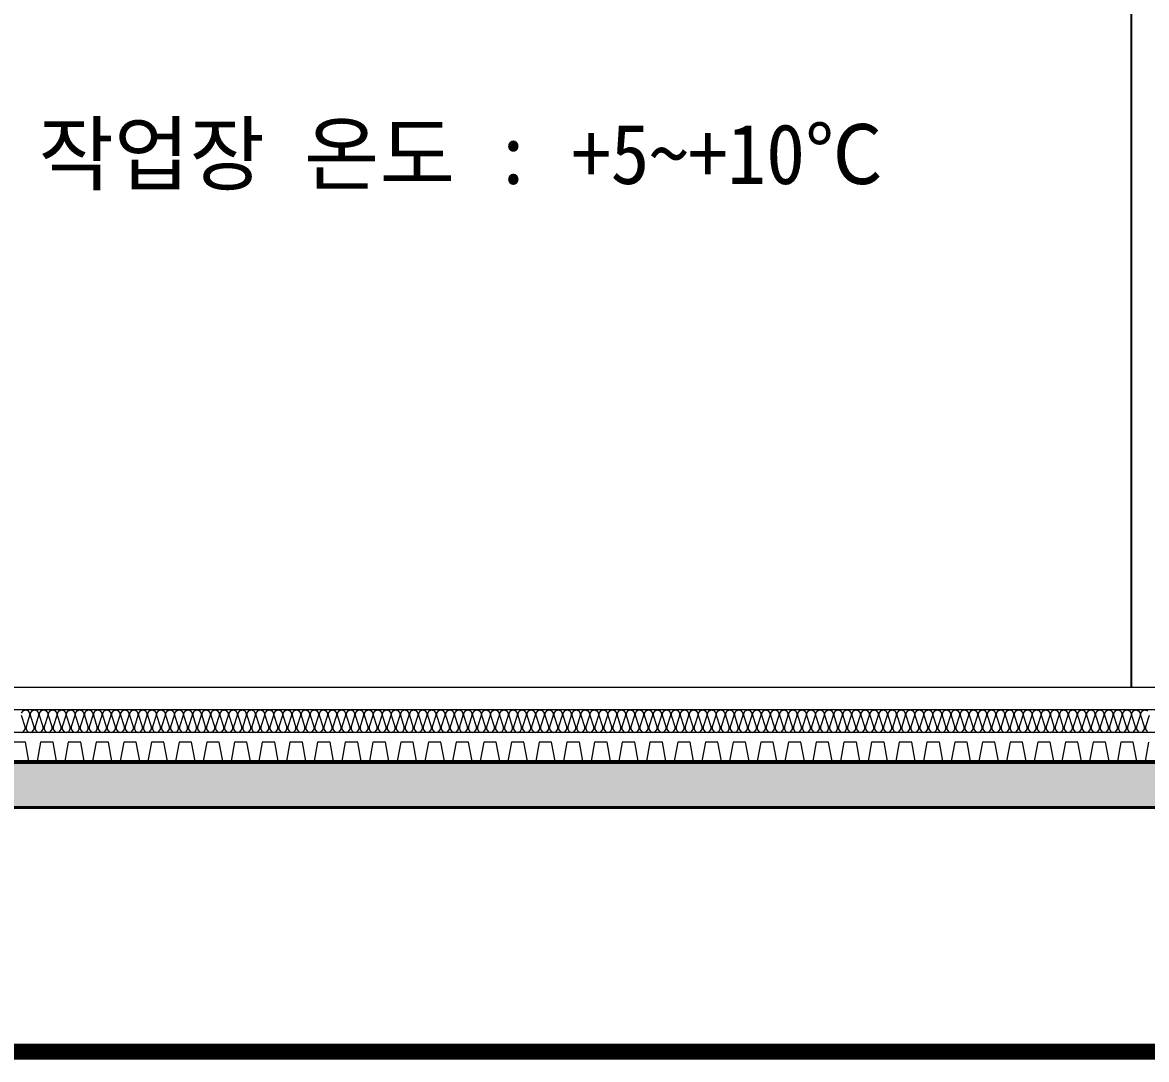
# Model space of a CAD drawing. Header units: millimetres. Extents: x -408440 to 245560, y -226171 to -13195.
# Drawn here: x 158916 to 177593, y -226171 to -208944 of the extents above; entities that cross this region are included whole.
import ezdxf
from ezdxf.enums import TextEntityAlignment as Align
from ezdxf.xclip import XClip

# ---------------------------------------------------------------- set-up
doc = ezdxf.new("R2010")
doc.units = ezdxf.units.MM
doc.header["$LTSCALE"] = 5
doc.header["$MEASUREMENT"] = 0
for name, pattern in [('CEN', [62, 60, -1, 0, -1]), ('DASHDOTX2', [2, 1, -0.5, 0, -0.5]), ('HID', [2, 1.1, -0.9])]:
    doc.linetypes.add(name, pattern=pattern)
doc.layers.get('0').update_dxf_attribs({"linetype": 'CONTINUOUS'})
for name, color, linetype, lineweight in [('A-CONC-LIN1', 2, 'CONTINUOUS', 40), ('A-CONC-LIN2', 7, 'CONTINUOUS', 25), ('A-ELEV-LIN2', 7, 'CONTINUOUS', 25), ('A-MKXS-MAK2', 3, 'DASHDOTX2', 25), ('A-MKXX-NAME', 3, 'CONTINUOUS', 25), ('A-XXXX-DRBD', 9, 'CONTINUOUS', 20), ('A-XXXX-FIN2', 6, 'CONTINUOUS', 20), ('A-XXXX-INSL2', 8, 'CONTINUOUS', 18), ('A-XXXX-WAT1', 9, 'HID', 20)]:
    doc.layers.add(name, color=color, linetype=linetype, lineweight=lineweight)
doc.layers.add('A-CONC-SOLD', color=253, linetype='CEN')
doc.styles.add('돋움체', font='')
doc.styles.get('돋움체').set_extended_font_data('DotumChe')

# ---------------------------------------------------------------- blocks, each defined once
blk = doc.blocks.new('지하2층')
at = {"layer": 'A-CONC-SOLD'}
h = blk.add_hatch(color=256, dxfattribs=at)
h.dxf.hatch_style = 1
h.paths.add_polyline_path([(4801323.8, -401918.7), (4801493.8, -401918.7), (4801478.8, -401927.7), (4801478.8, -402318.7), (4759168.8, -402318.7), (4759168.8, -401927.7), (4759153.8, -401918.7), (4759323.8, -401918.7), (4759323.8, -401128.7), (4759123.8, -401128.7), (4759123.8, -401618.7), (4682413.8, -401618.7), (4682413.8, -401118.7), (4682233.8, -401118.7), (4682233.8, -401618.7), (4681973.8, -401618.7), (4681973.8, -392418.7), (4681273.8, -392418.7), (4681273.8, -401918.7), (4758323.8, -401918.7), (4758323.8, -402618.7), (4802323.8, -402618.7), (4802323.8, -401918.7), (4879373.8, -401918.7), (4879373.8, -392418.7), (4878673.8, -392418.7), (4878673.8, -401618.7), (4878413.8, -401618.7), (4878413.8, -401118.7), (4878233.8, -401118.7), (4878233.8, -401618.7), (4801523.8, -401618.7), (4801523.8, -401128.7), (4801323.8, -401128.7)])
at = {"layer": 'A-CONC-LIN1'}
for points in [[(4801323.8, -401918.7), (4801493.8, -401918.7), (4801478.8, -401927.7), (4801478.8, -402318.7), (4759168.8, -402318.7), (4759168.8, -401927.7), (4759153.8, -401918.7), (4759323.8, -401918.7), (4759323.8, -401128.7), (4759123.8, -401128.7), (4759123.8, -401618.7), (4682413.8, -401618.7), (4682413.8, -401118.7), (4682233.8, -401118.7), (4682233.8, -401618.7), (4681973.8, -401618.7), (4681973.8, -392418.7), (4681273.8, -392418.7), (4681273.8, -401918.7), (4758323.8, -401918.7), (4758323.8, -402618.7), (4802323.8, -402618.7), (4802323.8, -401918.7), (4879373.8, -401918.7)], [(4878233.8, -401618.7), (4801523.8, -401618.7), (4801523.8, -401128.7), (4801323.8, -401128.7), (4801323.8, -401918.7)]]:
    blk.add_lwpolyline(points, dxfattribs=at)
at = {"layer": 'A-CONC-LIN2'}
blk.add_lwpolyline([(4878663.8, -392418.7), (4878663.8, -401593.7), (4878648.8, -401608.7), (4878438.8, -401608.7), (4878423.8, -401593.7), (4878423.8, -401108.7), (4878223.8, -401108.7), (4878223.8, -401593.7), (4878208.8, -401608.7), (4801548.8, -401608.7), (4801533.8, -401593.7), (4801533.8, -401118.7), (4801323.8, -401118.7), (4801323.8, -401128.7)], dxfattribs=at)
at = {"layer": 'A-ELEV-LIN2'}
blk.add_line((4822473.8, -401118.7), (4822473.8, -392418.7), dxfattribs=at)
at = {"layer": 'A-XXXX-DRBD'}
blk.add_lwpolyline([(4822587.4, -401483.7), (4822564.1, -401608.7), (4822509.5, -401608.7), (4822486.1, -401483.7), (4822403.3, -401483.7), (4822380, -401608.7), (4822325.4, -401608.7), (4822302.1, -401483.7), (4822219.2, -401483.7), (4822195.9, -401608.7), (4822141.3, -401608.7), (4822118, -401483.7), (4822035.1, -401483.7), (4822011.8, -401608.7), (4821957.2, -401608.7), (4821933.9, -401483.7), (4821851.1, -401483.7), (4821827.7, -401608.7), (4821773.1, -401608.7), (4821749.8, -401483.7), (4821667, -401483.7), (4821643.6, -401608.7), (4821589, -401608.7), (4821565.7, -401483.7), (4821482.9, -401483.7), (4821459.6, -401608.7), (4821404.9, -401608.7), (4821381.6, -401483.7), (4821298.8, -401483.7), (4821275.5, -401608.7), (4821220.8, -401608.7), (4821197.5, -401483.7), (4821114.7, -401483.7), (4821091.4, -401608.7), (4821036.7, -401608.7), (4821013.4, -401483.7), (4820930.6, -401483.7), (4820907.3, -401608.7), (4820852.7, -401608.7), (4820829.3, -401483.7), (4820746.5, -401483.7), (4820723.2, -401608.7), (4820668.6, -401608.7), (4820645.3, -401483.7), (4820562.4, -401483.7), (4820539.1, -401608.7), (4820484.5, -401608.7), (4820461.2, -401483.7), (4820378.3, -401483.7), (4820355, -401608.7), (4820300.4, -401608.7), (4820277.1, -401483.7), (4820194.2, -401483.7), (4820170.9, -401608.7), (4820116.3, -401608.7), (4820093, -401483.7), (4820010.2, -401483.7), (4819986.8, -401608.7), (4819932.2, -401608.7), (4819908.9, -401483.7), (4819826.1, -401483.7), (4819802.8, -401608.7), (4819748.1, -401608.7), (4819724.8, -401483.7), (4819642, -401483.7), (4819618.7, -401608.7), (4819564, -401608.7), (4819540.7, -401483.7), (4819457.9, -401483.7), (4819434.6, -401608.7), (4819379.9, -401608.7), (4819356.6, -401483.7), (4819273.8, -401483.7), (4819250.5, -401608.7), (4819195.8, -401608.7), (4819172.5, -401483.7), (4819089.7, -401483.7), (4819066.4, -401608.7), (4819011.8, -401608.7), (4818988.4, -401483.7), (4818905.6, -401483.7), (4818882.3, -401608.7), (4818827.7, -401608.7), (4818804.4, -401483.7), (4818721.5, -401483.7), (4818698.2, -401608.7), (4818643.6, -401608.7), (4818620.3, -401483.7), (4818537.4, -401483.7), (4818514.1, -401608.7), (4818459.5, -401608.7), (4818436.2, -401483.7), (4818353.4, -401483.7), (4818330, -401608.7), (4818275.4, -401608.7), (4818252.1, -401483.7), (4818169.3, -401483.7), (4818146, -401608.7), (4818091.3, -401608.7), (4818068, -401483.7), (4817985.2, -401483.7), (4817961.9, -401608.7), (4817907.2, -401608.7), (4817883.9, -401483.7), (4817801.1, -401483.7), (4817777.8, -401608.7), (4817723.1, -401608.7), (4817699.8, -401483.7), (4817617, -401483.7), (4817593.7, -401608.7), (4817539, -401608.7), (4817515.7, -401483.7), (4817432.9, -401483.7), (4817409.6, -401608.7), (4817355, -401608.7), (4817331.6, -401483.7), (4817248.8, -401483.7), (4817225.5, -401608.7), (4817170.9, -401608.7), (4817147.6, -401483.7), (4817064.7, -401483.7), (4817041.4, -401608.7), (4816986.8, -401608.7), (4816963.5, -401483.7), (4816880.6, -401483.7), (4816857.3, -401608.7), (4816802.7, -401608.7), (4816779.4, -401483.7), (4816696.6, -401483.7), (4816673.2, -401608.7), (4816618.6, -401608.7), (4816595.3, -401483.7), (4816512.5, -401483.7), (4816489.2, -401608.7), (4816434.5, -401608.7), (4816411.2, -401483.7), (4816328.4, -401483.7), (4816305.1, -401608.7), (4816250.4, -401608.7), (4816227.1, -401483.7), (4816144.3, -401483.7), (4816121, -401608.7), (4816066.3, -401608.7), (4816043, -401483.7), (4815960.2, -401483.7), (4815936.9, -401608.7), (4815882.2, -401608.7), (4815858.9, -401483.7), (4815776.1, -401483.7), (4815752.8, -401608.7), (4815698.2, -401608.7), (4815674.8, -401483.7), (4815592, -401483.7), (4815568.7, -401608.7), (4815514.1, -401608.7), (4815490.8, -401483.7), (4815407.9, -401483.7), (4815384.6, -401608.7), (4815330, -401608.7), (4815306.7, -401483.7), (4815223.8, -401483.7), (4815200.5, -401608.7), (4815145.9, -401608.7), (4815122.6, -401483.7), (4815039.8, -401483.7)], dxfattribs=at)
at = {"layer": 'A-XXXX-FIN2'}
blk.add_lwpolyline([(4801423.8, -401118.7), (4878023.8, -401118.7)], dxfattribs=at)
at = {"layer": 'A-XXXX-INSL2'}
for points in [[(4878223.8, -401268.7), (4801533.8, -401268.7)], [(4815093.8, -401418.7), (4815110.3, -401412.7), (4815120.8, -401397.7), (4815120.8, -401381.2), (4815096.8, -401306.2)], [(4815096.8, -401289.7), (4815107.3, -401274.7), (4815123.8, -401268.7), (4815140.3, -401274.7), (4815150.8, -401289.7), (4815150.8, -401306.2), (4815126.8, -401381.2), (4815126.8, -401397.7), (4815137.3, -401412.7), (4815153.8, -401418.7), (4815170.3, -401412.7), (4815180.8, -401397.7), (4815180.8, -401381.2), (4815156.8, -401306.2), (4815156.8, -401289.7), (4815167.3, -401274.7), (4815183.8, -401268.7), (4815200.3, -401274.7), (4815210.8, -401289.7), (4815210.8, -401306.2), (4815186.8, -401381.2), (4815186.8, -401397.7), (4815197.3, -401412.7), (4815213.8, -401418.7), (4815230.3, -401412.7), (4815240.8, -401397.7), (4815240.8, -401381.2), (4815216.8, -401306.2), (4815216.8, -401289.7), (4815227.3, -401274.7), (4815243.8, -401268.7), (4815260.3, -401274.7), (4815270.8, -401289.7), (4815270.8, -401306.2), (4815246.8, -401381.2), (4815246.8, -401397.7), (4815257.3, -401412.7), (4815273.8, -401418.7), (4815290.3, -401412.7), (4815300.8, -401397.7), (4815300.8, -401381.2), (4815276.8, -401306.2), (4815276.8, -401289.7), (4815287.3, -401274.7), (4815303.8, -401268.7), (4815320.3, -401274.7), (4815330.8, -401289.7), (4815330.8, -401306.2), (4815306.8, -401381.2), (4815306.8, -401397.7), (4815317.3, -401412.7), (4815333.8, -401418.7), (4815350.3, -401412.7), (4815360.8, -401397.7), (4815360.8, -401381.2), (4815336.8, -401306.2), (4815336.8, -401289.7), (4815347.3, -401274.7), (4815363.8, -401268.7), (4815380.3, -401274.7), (4815390.8, -401289.7), (4815390.8, -401306.2), (4815366.8, -401381.2), (4815366.8, -401397.7), (4815377.3, -401412.7), (4815393.8, -401418.7), (4815410.3, -401412.7), (4815420.8, -401397.7), (4815420.8, -401381.2), (4815396.8, -401306.2), (4815396.8, -401289.7), (4815407.3, -401274.7), (4815423.8, -401268.7), (4815440.3, -401274.7), (4815450.8, -401289.7), (4815450.8, -401306.2), (4815426.8, -401381.2), (4815426.8, -401397.7), (4815437.3, -401412.7), (4815453.8, -401418.7), (4815470.3, -401412.7), (4815480.8, -401397.7), (4815480.8, -401381.2), (4815456.8, -401306.2), (4815456.8, -401289.7), (4815467.3, -401274.7), (4815483.8, -401268.7), (4815500.3, -401274.7), (4815510.8, -401289.7), (4815510.8, -401306.2), (4815486.8, -401381.2), (4815486.8, -401397.7), (4815497.3, -401412.7), (4815513.8, -401418.7), (4815530.3, -401412.7), (4815540.8, -401397.7), (4815540.8, -401381.2), (4815516.8, -401306.2), (4815516.8, -401289.7), (4815527.3, -401274.7), (4815543.8, -401268.7), (4815560.3, -401274.7), (4815570.8, -401289.7), (4815570.8, -401306.2), (4815546.8, -401381.2), (4815546.8, -401397.7), (4815557.3, -401412.7), (4815573.8, -401418.7), (4815590.3, -401412.7), (4815600.8, -401397.7), (4815600.8, -401381.2), (4815576.8, -401306.2), (4815576.8, -401289.7), (4815587.3, -401274.7), (4815603.8, -401268.7), (4815620.3, -401274.7), (4815630.8, -401289.7), (4815630.8, -401306.2), (4815606.8, -401381.2), (4815606.8, -401397.7), (4815617.3, -401412.7), (4815633.8, -401418.7), (4815650.3, -401412.7), (4815660.8, -401397.7), (4815660.8, -401381.2), (4815636.8, -401306.2), (4815636.8, -401289.7), (4815647.3, -401274.7), (4815663.8, -401268.7), (4815680.3, -401274.7), (4815690.8, -401289.7), (4815690.8, -401306.2), (4815666.8, -401381.2), (4815666.8, -401397.7), (4815677.3, -401412.7), (4815693.8, -401418.7), (4815710.3, -401412.7), (4815720.8, -401397.7), (4815720.8, -401381.2), (4815696.8, -401306.2), (4815696.8, -401289.7), (4815707.3, -401274.7), (4815723.8, -401268.7), (4815740.3, -401274.7), (4815750.8, -401289.7), (4815750.8, -401306.2), (4815726.8, -401381.2), (4815726.8, -401397.7), (4815737.3, -401412.7), (4815753.8, -401418.7), (4815770.3, -401412.7), (4815780.8, -401397.7), (4815780.8, -401381.2), (4815756.8, -401306.2), (4815756.8, -401289.7), (4815767.3, -401274.7), (4815783.8, -401268.7), (4815800.3, -401274.7), (4815810.8, -401289.7), (4815810.8, -401306.2), (4815786.8, -401381.2), (4815786.8, -401397.7), (4815797.3, -401412.7), (4815813.8, -401418.7), (4815830.3, -401412.7), (4815840.8, -401397.7), (4815840.8, -401381.2), (4815816.8, -401306.2), (4815816.8, -401289.7), (4815827.3, -401274.7), (4815843.8, -401268.7), (4815860.3, -401274.7), (4815870.8, -401289.7), (4815870.8, -401306.2), (4815846.8, -401381.2), (4815846.8, -401397.7), (4815857.3, -401412.7), (4815873.8, -401418.7), (4815890.3, -401412.7), (4815900.8, -401397.7), (4815900.8, -401381.2), (4815876.8, -401306.2), (4815876.8, -401289.7), (4815887.3, -401274.7), (4815903.8, -401268.7), (4815920.3, -401274.7), (4815930.8, -401289.7), (4815930.8, -401306.2), (4815906.8, -401381.2), (4815906.8, -401397.7), (4815917.3, -401412.7), (4815933.8, -401418.7), (4815950.3, -401412.7), (4815960.8, -401397.7), (4815960.8, -401381.2), (4815936.8, -401306.2), (4815936.8, -401289.7), (4815947.3, -401274.7), (4815963.8, -401268.7), (4815980.3, -401274.7), (4815990.8, -401289.7), (4815990.8, -401306.2), (4815966.8, -401381.2), (4815966.8, -401397.7), (4815977.3, -401412.7), (4815993.8, -401418.7), (4816010.3, -401412.7), (4816020.8, -401397.7), (4816020.8, -401381.2), (4815996.8, -401306.2), (4815996.8, -401289.7), (4816007.3, -401274.7), (4816023.8, -401268.7), (4816040.3, -401274.7), (4816050.8, -401289.7), (4816050.8, -401306.2), (4816026.8, -401381.2), (4816026.8, -401397.7), (4816037.3, -401412.7), (4816053.8, -401418.7), (4816070.3, -401412.7), (4816080.8, -401397.7), (4816080.8, -401381.2), (4816056.8, -401306.2), (4816056.8, -401289.7), (4816067.3, -401274.7), (4816083.8, -401268.7), (4816100.3, -401274.7), (4816110.8, -401289.7), (4816110.8, -401306.2), (4816086.8, -401381.2), (4816086.8, -401397.7), (4816097.3, -401412.7), (4816113.8, -401418.7), (4816130.3, -401412.7), (4816140.8, -401397.7), (4816140.8, -401381.2), (4816116.8, -401306.2), (4816116.8, -401289.7), (4816127.3, -401274.7), (4816143.8, -401268.7), (4816160.3, -401274.7), (4816170.8, -401289.7), (4816170.8, -401306.2), (4816146.8, -401381.2), (4816146.8, -401397.7), (4816157.3, -401412.7), (4816173.8, -401418.7), (4816190.3, -401412.7), (4816200.8, -401397.7), (4816200.8, -401381.2), (4816176.8, -401306.2), (4816176.8, -401289.7), (4816187.3, -401274.7), (4816203.8, -401268.7), (4816220.3, -401274.7), (4816230.8, -401289.7), (4816230.8, -401306.2), (4816206.8, -401381.2), (4816206.8, -401397.7), (4816217.3, -401412.7), (4816233.8, -401418.7), (4816250.3, -401412.7), (4816260.8, -401397.7), (4816260.8, -401381.2), (4816236.8, -401306.2), (4816236.8, -401289.7), (4816247.3, -401274.7), (4816263.8, -401268.7), (4816280.3, -401274.7), (4816290.8, -401289.7), (4816290.8, -401306.2), (4816266.8, -401381.2), (4816266.8, -401397.7), (4816277.3, -401412.7), (4816293.8, -401418.7), (4816310.3, -401412.7), (4816320.8, -401397.7), (4816320.8, -401381.2), (4816296.8, -401306.2), (4816296.8, -401289.7), (4816307.3, -401274.7), (4816323.8, -401268.7), (4816340.3, -401274.7), (4816350.8, -401289.7), (4816350.8, -401306.2), (4816326.8, -401381.2), (4816326.8, -401397.7), (4816337.3, -401412.7), (4816353.8, -401418.7), (4816370.3, -401412.7), (4816380.8, -401397.7), (4816380.8, -401381.2), (4816356.8, -401306.2), (4816356.8, -401289.7), (4816367.3, -401274.7), (4816383.8, -401268.7), (4816400.3, -401274.7), (4816410.8, -401289.7), (4816410.8, -401306.2), (4816386.8, -401381.2), (4816386.8, -401397.7), (4816397.3, -401412.7), (4816413.8, -401418.7), (4816430.3, -401412.7), (4816440.8, -401397.7), (4816440.8, -401381.2), (4816416.8, -401306.2), (4816416.8, -401289.7), (4816427.3, -401274.7), (4816443.8, -401268.7), (4816460.3, -401274.7), (4816470.8, -401289.7), (4816470.8, -401306.2), (4816446.8, -401381.2), (4816446.8, -401397.7), (4816457.3, -401412.7), (4816473.8, -401418.7), (4816490.3, -401412.7), (4816500.8, -401397.7), (4816500.8, -401381.2), (4816476.8, -401306.2), (4816476.8, -401289.7), (4816487.3, -401274.7), (4816503.8, -401268.7), (4816520.3, -401274.7), (4816530.8, -401289.7), (4816530.8, -401306.2), (4816506.8, -401381.2), (4816506.8, -401397.7), (4816517.3, -401412.7), (4816533.8, -401418.7), (4816550.3, -401412.7), (4816560.8, -401397.7), (4816560.8, -401381.2), (4816536.8, -401306.2), (4816536.8, -401289.7), (4816547.3, -401274.7), (4816563.8, -401268.7), (4816580.3, -401274.7), (4816590.8, -401289.7), (4816590.8, -401306.2), (4816566.8, -401381.2), (4816566.8, -401397.7), (4816577.3, -401412.7), (4816593.8, -401418.7), (4816610.3, -401412.7), (4816620.8, -401397.7), (4816620.8, -401381.2), (4816596.8, -401306.2), (4816596.8, -401289.7), (4816607.3, -401274.7), (4816623.8, -401268.7), (4816640.3, -401274.7), (4816650.8, -401289.7), (4816650.8, -401306.2), (4816626.8, -401381.2), (4816626.8, -401397.7), (4816637.3, -401412.7), (4816653.8, -401418.7), (4816670.3, -401412.7), (4816680.8, -401397.7), (4816680.8, -401381.2), (4816656.8, -401306.2), (4816656.8, -401289.7), (4816667.3, -401274.7), (4816683.8, -401268.7), (4816700.3, -401274.7), (4816710.8, -401289.7), (4816710.8, -401306.2), (4816686.8, -401381.2), (4816686.8, -401397.7), (4816697.3, -401412.7), (4816713.8, -401418.7), (4816730.3, -401412.7), (4816740.8, -401397.7), (4816740.8, -401381.2), (4816716.8, -401306.2), (4816716.8, -401289.7), (4816727.3, -401274.7), (4816743.8, -401268.7), (4816760.3, -401274.7), (4816770.8, -401289.7), (4816770.8, -401306.2), (4816746.8, -401381.2), (4816746.8, -401397.7), (4816757.3, -401412.7), (4816773.8, -401418.7), (4816790.3, -401412.7), (4816800.8, -401397.7), (4816800.8, -401381.2), (4816776.8, -401306.2), (4816776.8, -401289.7), (4816787.3, -401274.7), (4816803.8, -401268.7), (4816820.3, -401274.7), (4816830.8, -401289.7), (4816830.8, -401306.2), (4816806.8, -401381.2), (4816806.8, -401397.7), (4816817.3, -401412.7), (4816833.8, -401418.7), (4816850.3, -401412.7), (4816860.8, -401397.7), (4816860.8, -401381.2), (4816836.8, -401306.2), (4816836.8, -401289.7), (4816847.3, -401274.7), (4816863.8, -401268.7), (4816880.3, -401274.7), (4816890.8, -401289.7), (4816890.8, -401306.2), (4816866.8, -401381.2), (4816866.8, -401397.7), (4816877.3, -401412.7), (4816893.8, -401418.7), (4816910.3, -401412.7), (4816920.8, -401397.7), (4816920.8, -401381.2), (4816896.8, -401306.2), (4816896.8, -401289.7), (4816907.3, -401274.7), (4816923.8, -401268.7), (4816940.3, -401274.7), (4816950.8, -401289.7), (4816950.8, -401306.2), (4816926.8, -401381.2), (4816926.8, -401397.7), (4816937.3, -401412.7), (4816953.8, -401418.7), (4816970.3, -401412.7), (4816980.8, -401397.7), (4816980.8, -401381.2), (4816956.8, -401306.2), (4816956.8, -401289.7), (4816967.3, -401274.7), (4816983.8, -401268.7), (4817000.3, -401274.7), (4817010.8, -401289.7), (4817010.8, -401306.2), (4816986.8, -401381.2), (4816986.8, -401397.7), (4816997.3, -401412.7), (4817013.8, -401418.7), (4817030.3, -401412.7), (4817040.8, -401397.7), (4817040.8, -401381.2), (4817016.8, -401306.2), (4817016.8, -401289.7), (4817027.3, -401274.7), (4817043.8, -401268.7), (4817060.3, -401274.7), (4817070.8, -401289.7), (4817070.8, -401306.2), (4817046.8, -401381.2), (4817046.8, -401397.7), (4817057.3, -401412.7), (4817073.8, -401418.7), (4817090.3, -401412.7), (4817100.8, -401397.7), (4817100.8, -401381.2), (4817076.8, -401306.2), (4817076.8, -401289.7), (4817087.3, -401274.7), (4817103.8, -401268.7), (4817120.3, -401274.7), (4817130.8, -401289.7), (4817130.8, -401306.2), (4817106.8, -401381.2), (4817106.8, -401397.7), (4817117.3, -401412.7), (4817133.8, -401418.7), (4817150.3, -401412.7), (4817160.8, -401397.7), (4817160.8, -401381.2), (4817136.8, -401306.2), (4817136.8, -401289.7), (4817147.3, -401274.7), (4817163.8, -401268.7), (4817180.3, -401274.7), (4817190.8, -401289.7), (4817190.8, -401306.2), (4817166.8, -401381.2), (4817166.8, -401397.7), (4817177.3, -401412.7), (4817193.8, -401418.7), (4817210.3, -401412.7), (4817220.8, -401397.7), (4817220.8, -401381.2), (4817196.8, -401306.2), (4817196.8, -401289.7), (4817207.3, -401274.7), (4817223.8, -401268.7), (4817240.3, -401274.7), (4817250.8, -401289.7), (4817250.8, -401306.2), (4817226.8, -401381.2), (4817226.8, -401397.7), (4817237.3, -401412.7), (4817253.8, -401418.7), (4817270.3, -401412.7), (4817280.8, -401397.7), (4817280.8, -401381.2), (4817256.8, -401306.2), (4817256.8, -401289.7), (4817267.3, -401274.7), (4817283.8, -401268.7), (4817300.3, -401274.7), (4817310.8, -401289.7), (4817310.8, -401306.2), (4817286.8, -401381.2), (4817286.8, -401397.7), (4817297.3, -401412.7), (4817313.8, -401418.7), (4817330.3, -401412.7), (4817340.8, -401397.7), (4817340.8, -401381.2), (4817316.8, -401306.2), (4817316.8, -401289.7), (4817327.3, -401274.7), (4817343.8, -401268.7), (4817360.3, -401274.7), (4817370.8, -401289.7), (4817370.8, -401306.2), (4817346.8, -401381.2), (4817346.8, -401397.7), (4817357.3, -401412.7), (4817373.8, -401418.7), (4817390.3, -401412.7), (4817400.8, -401397.7), (4817400.8, -401381.2), (4817376.8, -401306.2), (4817376.8, -401289.7), (4817387.3, -401274.7), (4817403.8, -401268.7), (4817420.3, -401274.7), (4817430.8, -401289.7), (4817430.8, -401306.2), (4817406.8, -401381.2), (4817406.8, -401397.7), (4817417.3, -401412.7), (4817433.8, -401418.7), (4817450.3, -401412.7), (4817460.8, -401397.7), (4817460.8, -401381.2), (4817436.8, -401306.2), (4817436.8, -401289.7), (4817447.3, -401274.7), (4817463.8, -401268.7), (4817480.3, -401274.7), (4817490.8, -401289.7), (4817490.8, -401306.2), (4817466.8, -401381.2), (4817466.8, -401397.7), (4817477.3, -401412.7), (4817493.8, -401418.7), (4817510.3, -401412.7), (4817520.8, -401397.7), (4817520.8, -401381.2), (4817496.8, -401306.2), (4817496.8, -401289.7), (4817507.3, -401274.7), (4817523.8, -401268.7), (4817540.3, -401274.7), (4817550.8, -401289.7), (4817550.8, -401306.2), (4817526.8, -401381.2), (4817526.8, -401397.7), (4817537.3, -401412.7), (4817553.8, -401418.7), (4817570.3, -401412.7), (4817580.8, -401397.7), (4817580.8, -401381.2), (4817556.8, -401306.2), (4817556.8, -401289.7), (4817567.3, -401274.7), (4817583.8, -401268.7), (4817600.3, -401274.7), (4817610.8, -401289.7), (4817610.8, -401306.2), (4817586.8, -401381.2), (4817586.8, -401397.7), (4817597.3, -401412.7), (4817613.8, -401418.7), (4817630.3, -401412.7), (4817640.8, -401397.7), (4817640.8, -401381.2), (4817616.8, -401306.2), (4817616.8, -401289.7), (4817627.3, -401274.7), (4817643.8, -401268.7), (4817660.3, -401274.7), (4817670.8, -401289.7), (4817670.8, -401306.2), (4817646.8, -401381.2), (4817646.8, -401397.7), (4817657.3, -401412.7), (4817673.8, -401418.7), (4817690.3, -401412.7), (4817700.8, -401397.7), (4817700.8, -401381.2), (4817676.8, -401306.2), (4817676.8, -401289.7), (4817687.3, -401274.7), (4817703.8, -401268.7), (4817720.3, -401274.7), (4817730.8, -401289.7), (4817730.8, -401306.2), (4817706.8, -401381.2), (4817706.8, -401397.7), (4817717.3, -401412.7), (4817733.8, -401418.7), (4817750.3, -401412.7), (4817760.8, -401397.7), (4817760.8, -401381.2), (4817736.8, -401306.2), (4817736.8, -401289.7), (4817747.3, -401274.7), (4817763.8, -401268.7), (4817780.3, -401274.7), (4817790.8, -401289.7), (4817790.8, -401306.2), (4817766.8, -401381.2), (4817766.8, -401397.7), (4817777.3, -401412.7), (4817793.8, -401418.7), (4817810.3, -401412.7), (4817820.8, -401397.7), (4817820.8, -401381.2), (4817796.8, -401306.2), (4817796.8, -401289.7), (4817807.3, -401274.7), (4817823.8, -401268.7), (4817840.3, -401274.7), (4817850.8, -401289.7), (4817850.8, -401306.2), (4817826.8, -401381.2), (4817826.8, -401397.7), (4817837.3, -401412.7), (4817853.8, -401418.7), (4817870.3, -401412.7), (4817880.8, -401397.7), (4817880.8, -401381.2), (4817856.8, -401306.2), (4817856.8, -401289.7), (4817867.3, -401274.7), (4817883.8, -401268.7), (4817900.3, -401274.7), (4817910.8, -401289.7), (4817910.8, -401306.2), (4817886.8, -401381.2), (4817886.8, -401397.7), (4817897.3, -401412.7), (4817913.8, -401418.7), (4817930.3, -401412.7), (4817940.8, -401397.7), (4817940.8, -401381.2), (4817916.8, -401306.2), (4817916.8, -401289.7), (4817927.3, -401274.7), (4817943.8, -401268.7), (4817960.3, -401274.7), (4817970.8, -401289.7), (4817970.8, -401306.2), (4817946.8, -401381.2), (4817946.8, -401397.7), (4817957.3, -401412.7), (4817973.8, -401418.7), (4817990.3, -401412.7), (4818000.8, -401397.7), (4818000.8, -401381.2), (4817976.8, -401306.2), (4817976.8, -401289.7), (4817987.3, -401274.7), (4818003.8, -401268.7), (4818020.3, -401274.7), (4818030.8, -401289.7), (4818030.8, -401306.2), (4818006.8, -401381.2), (4818006.8, -401397.7), (4818017.3, -401412.7), (4818033.8, -401418.7), (4818050.3, -401412.7), (4818060.8, -401397.7), (4818060.8, -401381.2), (4818036.8, -401306.2), (4818036.8, -401289.7), (4818047.3, -401274.7), (4818063.8, -401268.7), (4818080.3, -401274.7), (4818090.8, -401289.7), (4818090.8, -401306.2), (4818066.8, -401381.2), (4818066.8, -401397.7), (4818077.3, -401412.7), (4818093.8, -401418.7), (4818110.3, -401412.7), (4818120.8, -401397.7), (4818120.8, -401381.2), (4818096.8, -401306.2), (4818096.8, -401289.7), (4818107.3, -401274.7), (4818123.8, -401268.7), (4818140.3, -401274.7), (4818150.8, -401289.7), (4818150.8, -401306.2), (4818126.8, -401381.2), (4818126.8, -401397.7), (4818137.3, -401412.7), (4818153.8, -401418.7), (4818170.3, -401412.7), (4818180.8, -401397.7), (4818180.8, -401381.2), (4818156.8, -401306.2), (4818156.8, -401289.7), (4818167.3, -401274.7), (4818183.8, -401268.7), (4818200.3, -401274.7), (4818210.8, -401289.7), (4818210.8, -401306.2), (4818186.8, -401381.2), (4818186.8, -401397.7), (4818197.3, -401412.7), (4818213.8, -401418.7), (4818230.3, -401412.7), (4818240.8, -401397.7), (4818240.8, -401381.2), (4818216.8, -401306.2), (4818216.8, -401289.7), (4818227.3, -401274.7), (4818243.8, -401268.7), (4818260.3, -401274.7), (4818270.8, -401289.7), (4818270.8, -401306.2), (4818246.8, -401381.2), (4818246.8, -401397.7), (4818257.3, -401412.7), (4818273.8, -401418.7), (4818290.3, -401412.7), (4818300.8, -401397.7), (4818300.8, -401381.2), (4818276.8, -401306.2), (4818276.8, -401289.7), (4818287.3, -401274.7), (4818303.8, -401268.7), (4818320.3, -401274.7), (4818330.8, -401289.7), (4818330.8, -401306.2), (4818306.8, -401381.2), (4818306.8, -401397.7), (4818317.3, -401412.7), (4818333.8, -401418.7), (4818350.3, -401412.7), (4818360.8, -401397.7), (4818360.8, -401381.2), (4818336.8, -401306.2), (4818336.8, -401289.7), (4818347.3, -401274.7), (4818363.8, -401268.7), (4818380.3, -401274.7), (4818390.8, -401289.7), (4818390.8, -401306.2), (4818366.8, -401381.2), (4818366.8, -401397.7), (4818377.3, -401412.7), (4818393.8, -401418.7), (4818410.3, -401412.7), (4818420.8, -401397.7), (4818420.8, -401381.2), (4818396.8, -401306.2), (4818396.8, -401289.7), (4818407.3, -401274.7), (4818423.8, -401268.7), (4818440.3, -401274.7), (4818450.8, -401289.7), (4818450.8, -401306.2), (4818426.8, -401381.2), (4818426.8, -401397.7), (4818437.3, -401412.7), (4818453.8, -401418.7), (4818470.3, -401412.7), (4818480.8, -401397.7), (4818480.8, -401381.2), (4818456.8, -401306.2), (4818456.8, -401289.7), (4818467.3, -401274.7), (4818483.8, -401268.7), (4818500.3, -401274.7), (4818510.8, -401289.7), (4818510.8, -401306.2), (4818486.8, -401381.2), (4818486.8, -401397.7), (4818497.3, -401412.7), (4818513.8, -401418.7), (4818530.3, -401412.7), (4818540.8, -401397.7), (4818540.8, -401381.2), (4818516.8, -401306.2), (4818516.8, -401289.7), (4818527.3, -401274.7), (4818543.8, -401268.7), (4818560.3, -401274.7), (4818570.8, -401289.7), (4818570.8, -401306.2), (4818546.8, -401381.2), (4818546.8, -401397.7), (4818557.3, -401412.7), (4818573.8, -401418.7), (4818590.3, -401412.7), (4818600.8, -401397.7), (4818600.8, -401381.2), (4818576.8, -401306.2), (4818576.8, -401289.7), (4818587.3, -401274.7), (4818603.8, -401268.7), (4818620.3, -401274.7), (4818630.8, -401289.7), (4818630.8, -401306.2), (4818606.8, -401381.2), (4818606.8, -401397.7), (4818617.3, -401412.7), (4818633.8, -401418.7), (4818650.3, -401412.7), (4818660.8, -401397.7), (4818660.8, -401381.2), (4818636.8, -401306.2), (4818636.8, -401289.7), (4818647.3, -401274.7), (4818663.8, -401268.7), (4818680.3, -401274.7), (4818690.8, -401289.7), (4818690.8, -401306.2), (4818666.8, -401381.2), (4818666.8, -401397.7), (4818677.3, -401412.7), (4818693.8, -401418.7), (4818710.3, -401412.7), (4818720.8, -401397.7), (4818720.8, -401381.2), (4818696.8, -401306.2), (4818696.8, -401289.7), (4818707.3, -401274.7), (4818723.8, -401268.7), (4818740.3, -401274.7), (4818750.8, -401289.7), (4818750.8, -401306.2), (4818726.8, -401381.2), (4818726.8, -401397.7), (4818737.3, -401412.7), (4818753.8, -401418.7), (4818770.3, -401412.7), (4818780.8, -401397.7), (4818780.8, -401381.2), (4818756.8, -401306.2), (4818756.8, -401289.7), (4818767.3, -401274.7), (4818783.8, -401268.7), (4818800.3, -401274.7), (4818810.8, -401289.7), (4818810.8, -401306.2), (4818786.8, -401381.2), (4818786.8, -401397.7), (4818797.3, -401412.7), (4818813.8, -401418.7), (4818830.3, -401412.7), (4818840.8, -401397.7), (4818840.8, -401381.2), (4818816.8, -401306.2), (4818816.8, -401289.7), (4818827.3, -401274.7), (4818843.8, -401268.7), (4818860.3, -401274.7), (4818870.8, -401289.7), (4818870.8, -401306.2), (4818846.8, -401381.2), (4818846.8, -401397.7), (4818857.3, -401412.7), (4818873.8, -401418.7), (4818890.3, -401412.7), (4818900.8, -401397.7), (4818900.8, -401381.2), (4818876.8, -401306.2), (4818876.8, -401289.7), (4818887.3, -401274.7), (4818903.8, -401268.7), (4818920.3, -401274.7), (4818930.8, -401289.7), (4818930.8, -401306.2), (4818906.8, -401381.2), (4818906.8, -401397.7), (4818917.3, -401412.7), (4818933.8, -401418.7), (4818950.3, -401412.7), (4818960.8, -401397.7), (4818960.8, -401381.2), (4818936.8, -401306.2), (4818936.8, -401289.7), (4818947.3, -401274.7), (4818963.8, -401268.7), (4818980.3, -401274.7), (4818990.8, -401289.7), (4818990.8, -401306.2), (4818966.8, -401381.2), (4818966.8, -401397.7), (4818977.3, -401412.7), (4818993.8, -401418.7), (4819010.3, -401412.7), (4819020.8, -401397.7), (4819020.8, -401381.2), (4818996.8, -401306.2), (4818996.8, -401289.7), (4819007.3, -401274.7), (4819023.8, -401268.7), (4819040.3, -401274.7), (4819050.8, -401289.7), (4819050.8, -401306.2), (4819026.8, -401381.2), (4819026.8, -401397.7), (4819037.3, -401412.7), (4819053.8, -401418.7), (4819070.3, -401412.7), (4819080.8, -401397.7), (4819080.8, -401381.2), (4819056.8, -401306.2), (4819056.8, -401289.7), (4819067.3, -401274.7), (4819083.8, -401268.7), (4819100.3, -401274.7), (4819110.8, -401289.7), (4819110.8, -401306.2), (4819086.8, -401381.2), (4819086.8, -401397.7), (4819097.3, -401412.7), (4819113.8, -401418.7), (4819130.3, -401412.7), (4819140.8, -401397.7), (4819140.8, -401381.2), (4819116.8, -401306.2), (4819116.8, -401289.7), (4819127.3, -401274.7), (4819143.8, -401268.7), (4819160.3, -401274.7), (4819170.8, -401289.7), (4819170.8, -401306.2), (4819146.8, -401381.2), (4819146.8, -401397.7), (4819157.3, -401412.7), (4819173.8, -401418.7), (4819190.3, -401412.7), (4819200.8, -401397.7), (4819200.8, -401381.2), (4819176.8, -401306.2), (4819176.8, -401289.7), (4819187.3, -401274.7), (4819203.8, -401268.7), (4819220.3, -401274.7), (4819230.8, -401289.7), (4819230.8, -401306.2), (4819206.8, -401381.2), (4819206.8, -401397.7), (4819217.3, -401412.7), (4819233.8, -401418.7), (4819250.3, -401412.7), (4819260.8, -401397.7), (4819260.8, -401381.2), (4819236.8, -401306.2), (4819236.8, -401289.7), (4819247.3, -401274.7), (4819263.8, -401268.7), (4819280.3, -401274.7), (4819290.8, -401289.7), (4819290.8, -401306.2), (4819266.8, -401381.2), (4819266.8, -401397.7), (4819277.3, -401412.7), (4819293.8, -401418.7), (4819310.3, -401412.7), (4819320.8, -401397.7), (4819320.8, -401381.2), (4819296.8, -401306.2), (4819296.8, -401289.7), (4819307.3, -401274.7), (4819323.8, -401268.7), (4819340.3, -401274.7), (4819350.8, -401289.7), (4819350.8, -401306.2), (4819326.8, -401381.2), (4819326.8, -401397.7), (4819337.3, -401412.7), (4819353.8, -401418.7), (4819370.3, -401412.7), (4819380.8, -401397.7), (4819380.8, -401381.2), (4819356.8, -401306.2), (4819356.8, -401289.7), (4819367.3, -401274.7), (4819383.8, -401268.7), (4819400.3, -401274.7), (4819410.8, -401289.7), (4819410.8, -401306.2), (4819386.8, -401381.2), (4819386.8, -401397.7), (4819397.3, -401412.7), (4819413.8, -401418.7), (4819430.3, -401412.7), (4819440.8, -401397.7), (4819440.8, -401381.2), (4819416.8, -401306.2), (4819416.8, -401289.7), (4819427.3, -401274.7), (4819443.8, -401268.7), (4819460.3, -401274.7), (4819470.8, -401289.7), (4819470.8, -401306.2), (4819446.8, -401381.2), (4819446.8, -401397.7), (4819457.3, -401412.7), (4819473.8, -401418.7), (4819490.3, -401412.7), (4819500.8, -401397.7), (4819500.8, -401381.2), (4819476.8, -401306.2), (4819476.8, -401289.7), (4819487.3, -401274.7), (4819503.8, -401268.7), (4819520.3, -401274.7), (4819530.8, -401289.7), (4819530.8, -401306.2), (4819506.8, -401381.2), (4819506.8, -401397.7), (4819517.3, -401412.7), (4819533.8, -401418.7), (4819550.3, -401412.7), (4819560.8, -401397.7), (4819560.8, -401381.2), (4819536.8, -401306.2), (4819536.8, -401289.7), (4819547.3, -401274.7), (4819563.8, -401268.7), (4819580.3, -401274.7), (4819590.8, -401289.7), (4819590.8, -401306.2), (4819566.8, -401381.2), (4819566.8, -401397.7), (4819577.3, -401412.7), (4819593.8, -401418.7), (4819610.3, -401412.7), (4819620.8, -401397.7), (4819620.8, -401381.2), (4819596.8, -401306.2), (4819596.8, -401289.7), (4819607.3, -401274.7), (4819623.8, -401268.7), (4819640.3, -401274.7), (4819650.8, -401289.7), (4819650.8, -401306.2), (4819626.8, -401381.2), (4819626.8, -401397.7), (4819637.3, -401412.7), (4819653.8, -401418.7), (4819670.3, -401412.7), (4819680.8, -401397.7), (4819680.8, -401381.2), (4819656.8, -401306.2), (4819656.8, -401289.7), (4819667.3, -401274.7), (4819683.8, -401268.7), (4819700.3, -401274.7), (4819710.8, -401289.7), (4819710.8, -401306.2), (4819686.8, -401381.2), (4819686.8, -401397.7), (4819697.3, -401412.7), (4819713.8, -401418.7), (4819730.3, -401412.7), (4819740.8, -401397.7), (4819740.8, -401381.2), (4819716.8, -401306.2), (4819716.8, -401289.7), (4819727.3, -401274.7), (4819743.8, -401268.7), (4819760.3, -401274.7), (4819770.8, -401289.7), (4819770.8, -401306.2), (4819746.8, -401381.2), (4819746.8, -401397.7), (4819757.3, -401412.7), (4819773.8, -401418.7), (4819790.3, -401412.7), (4819800.8, -401397.7), (4819800.8, -401381.2), (4819776.8, -401306.2), (4819776.8, -401289.7), (4819787.3, -401274.7), (4819803.8, -401268.7), (4819820.3, -401274.7), (4819830.8, -401289.7), (4819830.8, -401306.2), (4819806.8, -401381.2), (4819806.8, -401397.7), (4819817.3, -401412.7), (4819833.8, -401418.7), (4819850.3, -401412.7), (4819860.8, -401397.7), (4819860.8, -401381.2), (4819836.8, -401306.2), (4819836.8, -401289.7), (4819847.3, -401274.7), (4819863.8, -401268.7), (4819880.3, -401274.7), (4819890.8, -401289.7), (4819890.8, -401306.2), (4819866.8, -401381.2), (4819866.8, -401397.7), (4819877.3, -401412.7), (4819893.8, -401418.7), (4819910.3, -401412.7), (4819920.8, -401397.7), (4819920.8, -401381.2), (4819896.8, -401306.2), (4819896.8, -401289.7), (4819907.3, -401274.7), (4819923.8, -401268.7), (4819940.3, -401274.7), (4819950.8, -401289.7), (4819950.8, -401306.2), (4819926.8, -401381.2), (4819926.8, -401397.7), (4819937.3, -401412.7), (4819953.8, -401418.7), (4819970.3, -401412.7), (4819980.8, -401397.7), (4819980.8, -401381.2), (4819956.8, -401306.2), (4819956.8, -401289.7), (4819967.3, -401274.7), (4819983.8, -401268.7), (4820000.3, -401274.7), (4820010.8, -401289.7), (4820010.8, -401306.2), (4819986.8, -401381.2), (4819986.8, -401397.7), (4819997.3, -401412.7), (4820013.8, -401418.7), (4820030.3, -401412.7), (4820040.8, -401397.7), (4820040.8, -401381.2), (4820016.8, -401306.2), (4820016.8, -401289.7), (4820027.3, -401274.7), (4820043.8, -401268.7), (4820060.3, -401274.7), (4820070.8, -401289.7), (4820070.8, -401306.2), (4820046.8, -401381.2), (4820046.8, -401397.7), (4820057.3, -401412.7), (4820073.8, -401418.7), (4820090.3, -401412.7), (4820100.8, -401397.7), (4820100.8, -401381.2), (4820076.8, -401306.2), (4820076.8, -401289.7), (4820087.3, -401274.7), (4820103.8, -401268.7), (4820120.3, -401274.7), (4820130.8, -401289.7), (4820130.8, -401306.2), (4820106.8, -401381.2), (4820106.8, -401397.7), (4820117.3, -401412.7), (4820133.8, -401418.7), (4820150.3, -401412.7), (4820160.8, -401397.7), (4820160.8, -401381.2), (4820136.8, -401306.2), (4820136.8, -401289.7), (4820147.3, -401274.7), (4820163.8, -401268.7), (4820180.3, -401274.7), (4820190.8, -401289.7), (4820190.8, -401306.2), (4820166.8, -401381.2), (4820166.8, -401397.7), (4820177.3, -401412.7), (4820193.8, -401418.7), (4820210.3, -401412.7), (4820220.8, -401397.7), (4820220.8, -401381.2), (4820196.8, -401306.2), (4820196.8, -401289.7), (4820207.3, -401274.7), (4820223.8, -401268.7), (4820240.3, -401274.7), (4820250.8, -401289.7), (4820250.8, -401306.2), (4820226.8, -401381.2), (4820226.8, -401397.7), (4820237.3, -401412.7), (4820253.8, -401418.7), (4820270.3, -401412.7), (4820280.8, -401397.7), (4820280.8, -401381.2), (4820256.8, -401306.2), (4820256.8, -401289.7), (4820267.3, -401274.7), (4820283.8, -401268.7), (4820300.3, -401274.7), (4820310.8, -401289.7), (4820310.8, -401306.2), (4820286.8, -401381.2), (4820286.8, -401397.7), (4820297.3, -401412.7), (4820313.8, -401418.7), (4820330.3, -401412.7), (4820340.8, -401397.7), (4820340.8, -401381.2), (4820316.8, -401306.2), (4820316.8, -401289.7), (4820327.3, -401274.7), (4820343.8, -401268.7), (4820360.3, -401274.7), (4820370.8, -401289.7), (4820370.8, -401306.2), (4820346.8, -401381.2), (4820346.8, -401397.7), (4820357.3, -401412.7), (4820373.8, -401418.7), (4820390.3, -401412.7), (4820400.8, -401397.7), (4820400.8, -401381.2), (4820376.8, -401306.2), (4820376.8, -401289.7), (4820387.3, -401274.7), (4820403.8, -401268.7), (4820420.3, -401274.7), (4820430.8, -401289.7), (4820430.8, -401306.2), (4820406.8, -401381.2), (4820406.8, -401397.7), (4820417.3, -401412.7), (4820433.8, -401418.7), (4820450.3, -401412.7), (4820460.8, -401397.7), (4820460.8, -401381.2), (4820436.8, -401306.2), (4820436.8, -401289.7), (4820447.3, -401274.7), (4820463.8, -401268.7), (4820480.3, -401274.7), (4820490.8, -401289.7), (4820490.8, -401306.2), (4820466.8, -401381.2), (4820466.8, -401397.7), (4820477.3, -401412.7), (4820493.8, -401418.7), (4820510.3, -401412.7), (4820520.8, -401397.7), (4820520.8, -401381.2), (4820496.8, -401306.2), (4820496.8, -401289.7), (4820507.3, -401274.7), (4820523.8, -401268.7), (4820540.3, -401274.7), (4820550.8, -401289.7), (4820550.8, -401306.2), (4820526.8, -401381.2), (4820526.8, -401397.7), (4820537.3, -401412.7), (4820553.8, -401418.7), (4820570.3, -401412.7), (4820580.8, -401397.7), (4820580.8, -401381.2), (4820556.8, -401306.2), (4820556.8, -401289.7), (4820567.3, -401274.7), (4820583.8, -401268.7), (4820600.3, -401274.7), (4820610.8, -401289.7), (4820610.8, -401306.2), (4820586.8, -401381.2), (4820586.8, -401397.7), (4820597.3, -401412.7), (4820613.8, -401418.7), (4820630.3, -401412.7), (4820640.8, -401397.7), (4820640.8, -401381.2), (4820616.8, -401306.2), (4820616.8, -401289.7), (4820627.3, -401274.7), (4820643.8, -401268.7), (4820660.3, -401274.7), (4820670.8, -401289.7), (4820670.8, -401306.2), (4820646.8, -401381.2), (4820646.8, -401397.7), (4820657.3, -401412.7), (4820673.8, -401418.7), (4820690.3, -401412.7), (4820700.8, -401397.7), (4820700.8, -401381.2), (4820676.8, -401306.2), (4820676.8, -401289.7), (4820687.3, -401274.7), (4820703.8, -401268.7), (4820720.3, -401274.7), (4820730.8, -401289.7), (4820730.8, -401306.2), (4820706.8, -401381.2), (4820706.8, -401397.7), (4820717.3, -401412.7), (4820733.8, -401418.7), (4820750.3, -401412.7), (4820760.8, -401397.7), (4820760.8, -401381.2), (4820736.8, -401306.2), (4820736.8, -401289.7), (4820747.3, -401274.7), (4820763.8, -401268.7), (4820780.3, -401274.7), (4820790.8, -401289.7), (4820790.8, -401306.2), (4820766.8, -401381.2), (4820766.8, -401397.7), (4820777.3, -401412.7), (4820793.8, -401418.7), (4820810.3, -401412.7), (4820820.8, -401397.7), (4820820.8, -401381.2), (4820796.8, -401306.2), (4820796.8, -401289.7), (4820807.3, -401274.7), (4820823.8, -401268.7), (4820840.3, -401274.7), (4820850.8, -401289.7), (4820850.8, -401306.2), (4820826.8, -401381.2), (4820826.8, -401397.7), (4820837.3, -401412.7), (4820853.8, -401418.7), (4820870.3, -401412.7), (4820880.8, -401397.7), (4820880.8, -401381.2), (4820856.8, -401306.2), (4820856.8, -401289.7), (4820867.3, -401274.7), (4820883.8, -401268.7), (4820900.3, -401274.7), (4820910.8, -401289.7), (4820910.8, -401306.2), (4820886.8, -401381.2), (4820886.8, -401397.7), (4820897.3, -401412.7), (4820913.8, -401418.7), (4820930.3, -401412.7), (4820940.8, -401397.7), (4820940.8, -401381.2), (4820916.8, -401306.2), (4820916.8, -401289.7), (4820927.3, -401274.7), (4820943.8, -401268.7), (4820960.3, -401274.7), (4820970.8, -401289.7), (4820970.8, -401306.2), (4820946.8, -401381.2), (4820946.8, -401397.7), (4820957.3, -401412.7), (4820973.8, -401418.7), (4820990.3, -401412.7), (4821000.8, -401397.7), (4821000.8, -401381.2), (4820976.8, -401306.2), (4820976.8, -401289.7), (4820987.3, -401274.7), (4821003.8, -401268.7), (4821020.3, -401274.7), (4821030.8, -401289.7), (4821030.8, -401306.2), (4821006.8, -401381.2), (4821006.8, -401397.7), (4821017.3, -401412.7), (4821033.8, -401418.7), (4821050.3, -401412.7), (4821060.8, -401397.7), (4821060.8, -401381.2), (4821036.8, -401306.2), (4821036.8, -401289.7), (4821047.3, -401274.7), (4821063.8, -401268.7), (4821080.3, -401274.7), (4821090.8, -401289.7), (4821090.8, -401306.2), (4821066.8, -401381.2), (4821066.8, -401397.7), (4821077.3, -401412.7), (4821093.8, -401418.7), (4821110.3, -401412.7), (4821120.8, -401397.7), (4821120.8, -401381.2), (4821096.8, -401306.2), (4821096.8, -401289.7), (4821107.3, -401274.7), (4821123.8, -401268.7), (4821140.3, -401274.7), (4821150.8, -401289.7), (4821150.8, -401306.2), (4821126.8, -401381.2), (4821126.8, -401397.7), (4821137.3, -401412.7), (4821153.8, -401418.7), (4821170.3, -401412.7), (4821180.8, -401397.7), (4821180.8, -401381.2), (4821156.8, -401306.2), (4821156.8, -401289.7), (4821167.3, -401274.7), (4821183.8, -401268.7), (4821200.3, -401274.7), (4821210.8, -401289.7), (4821210.8, -401306.2), (4821186.8, -401381.2), (4821186.8, -401397.7), (4821197.3, -401412.7), (4821213.8, -401418.7), (4821230.3, -401412.7), (4821240.8, -401397.7), (4821240.8, -401381.2), (4821216.8, -401306.2), (4821216.8, -401289.7), (4821227.3, -401274.7), (4821243.8, -401268.7), (4821260.3, -401274.7), (4821270.8, -401289.7), (4821270.8, -401306.2), (4821246.8, -401381.2), (4821246.8, -401397.7), (4821257.3, -401412.7), (4821273.8, -401418.7), (4821290.3, -401412.7), (4821300.8, -401397.7), (4821300.8, -401381.2), (4821276.8, -401306.2), (4821276.8, -401289.7), (4821287.3, -401274.7), (4821303.8, -401268.7), (4821320.3, -401274.7), (4821330.8, -401289.7), (4821330.8, -401306.2), (4821306.8, -401381.2), (4821306.8, -401397.7), (4821317.3, -401412.7), (4821333.8, -401418.7), (4821350.3, -401412.7), (4821360.8, -401397.7), (4821360.8, -401381.2), (4821336.8, -401306.2), (4821336.8, -401289.7), (4821347.3, -401274.7), (4821363.8, -401268.7), (4821380.3, -401274.7), (4821390.8, -401289.7), (4821390.8, -401306.2), (4821366.8, -401381.2), (4821366.8, -401397.7), (4821377.3, -401412.7), (4821393.8, -401418.7), (4821410.3, -401412.7), (4821420.8, -401397.7), (4821420.8, -401381.2), (4821396.8, -401306.2), (4821396.8, -401289.7), (4821407.3, -401274.7), (4821423.8, -401268.7), (4821440.3, -401274.7), (4821450.8, -401289.7), (4821450.8, -401306.2), (4821426.8, -401381.2), (4821426.8, -401397.7), (4821437.3, -401412.7), (4821453.8, -401418.7), (4821470.3, -401412.7), (4821480.8, -401397.7), (4821480.8, -401381.2), (4821456.8, -401306.2), (4821456.8, -401289.7), (4821467.3, -401274.7), (4821483.8, -401268.7), (4821500.3, -401274.7), (4821510.8, -401289.7), (4821510.8, -401306.2), (4821486.8, -401381.2), (4821486.8, -401397.7), (4821497.3, -401412.7), (4821513.8, -401418.7), (4821530.3, -401412.7), (4821540.8, -401397.7), (4821540.8, -401381.2), (4821516.8, -401306.2), (4821516.8, -401289.7), (4821527.3, -401274.7), (4821543.8, -401268.7), (4821560.3, -401274.7), (4821570.8, -401289.7), (4821570.8, -401306.2), (4821546.8, -401381.2), (4821546.8, -401397.7), (4821557.3, -401412.7), (4821573.8, -401418.7), (4821590.3, -401412.7), (4821600.8, -401397.7), (4821600.8, -401381.2), (4821576.8, -401306.2), (4821576.8, -401289.7), (4821587.3, -401274.7), (4821603.8, -401268.7), (4821620.3, -401274.7), (4821630.8, -401289.7), (4821630.8, -401306.2), (4821606.8, -401381.2), (4821606.8, -401397.7), (4821617.3, -401412.7), (4821633.8, -401418.7), (4821650.3, -401412.7), (4821660.8, -401397.7), (4821660.8, -401381.2), (4821636.8, -401306.2), (4821636.8, -401289.7), (4821647.3, -401274.7), (4821663.8, -401268.7), (4821680.3, -401274.7), (4821690.8, -401289.7), (4821690.8, -401306.2), (4821666.8, -401381.2), (4821666.8, -401397.7), (4821677.3, -401412.7), (4821693.8, -401418.7), (4821710.3, -401412.7), (4821720.8, -401397.7), (4821720.8, -401381.2), (4821696.8, -401306.2), (4821696.8, -401289.7), (4821707.3, -401274.7), (4821723.8, -401268.7), (4821740.3, -401274.7), (4821750.8, -401289.7), (4821750.8, -401306.2), (4821726.8, -401381.2), (4821726.8, -401397.7), (4821737.3, -401412.7), (4821753.8, -401418.7), (4821770.3, -401412.7), (4821780.8, -401397.7), (4821780.8, -401381.2), (4821756.8, -401306.2), (4821756.8, -401289.7), (4821767.3, -401274.7), (4821783.8, -401268.7), (4821800.3, -401274.7), (4821810.8, -401289.7), (4821810.8, -401306.2), (4821786.8, -401381.2), (4821786.8, -401397.7), (4821797.3, -401412.7), (4821813.8, -401418.7), (4821830.3, -401412.7), (4821840.8, -401397.7), (4821840.8, -401381.2), (4821816.8, -401306.2), (4821816.8, -401289.7), (4821827.3, -401274.7), (4821843.8, -401268.7), (4821860.3, -401274.7), (4821870.8, -401289.7), (4821870.8, -401306.2), (4821846.8, -401381.2), (4821846.8, -401397.7), (4821857.3, -401412.7), (4821873.8, -401418.7), (4821890.3, -401412.7), (4821900.8, -401397.7), (4821900.8, -401381.2), (4821876.8, -401306.2), (4821876.8, -401289.7), (4821887.3, -401274.7), (4821903.8, -401268.7), (4821920.3, -401274.7), (4821930.8, -401289.7), (4821930.8, -401306.2), (4821906.8, -401381.2), (4821906.8, -401397.7), (4821917.3, -401412.7), (4821933.8, -401418.7), (4821950.3, -401412.7), (4821960.8, -401397.7), (4821960.8, -401381.2), (4821936.8, -401306.2), (4821936.8, -401289.7), (4821947.3, -401274.7), (4821963.8, -401268.7), (4821980.3, -401274.7), (4821990.8, -401289.7), (4821990.8, -401306.2), (4821966.8, -401381.2), (4821966.8, -401397.7), (4821977.3, -401412.7), (4821993.8, -401418.7), (4822010.3, -401412.7), (4822020.8, -401397.7), (4822020.8, -401381.2), (4821996.8, -401306.2), (4821996.8, -401289.7), (4822007.3, -401274.7), (4822023.8, -401268.7), (4822040.3, -401274.7), (4822050.8, -401289.7), (4822050.8, -401306.2), (4822026.8, -401381.2), (4822026.8, -401397.7), (4822037.3, -401412.7), (4822053.8, -401418.7), (4822070.3, -401412.7), (4822080.8, -401397.7), (4822080.8, -401381.2), (4822056.8, -401306.2), (4822056.8, -401289.7), (4822067.3, -401274.7), (4822083.8, -401268.7), (4822100.3, -401274.7), (4822110.8, -401289.7), (4822110.8, -401306.2), (4822086.8, -401381.2), (4822086.8, -401397.7), (4822097.3, -401412.7), (4822113.8, -401418.7), (4822130.3, -401412.7), (4822140.8, -401397.7), (4822140.8, -401381.2), (4822116.8, -401306.2), (4822116.8, -401289.7), (4822127.3, -401274.7), (4822143.8, -401268.7), (4822160.3, -401274.7), (4822170.8, -401289.7), (4822170.8, -401306.2), (4822146.8, -401381.2), (4822146.8, -401397.7), (4822157.3, -401412.7), (4822173.8, -401418.7), (4822190.3, -401412.7), (4822200.8, -401397.7), (4822200.8, -401381.2), (4822176.8, -401306.2), (4822176.8, -401289.7), (4822187.3, -401274.7), (4822203.8, -401268.7), (4822220.3, -401274.7), (4822230.8, -401289.7), (4822230.8, -401306.2), (4822206.8, -401381.2), (4822206.8, -401397.7), (4822217.3, -401412.7), (4822233.8, -401418.7), (4822250.3, -401412.7), (4822260.8, -401397.7), (4822260.8, -401381.2), (4822236.8, -401306.2), (4822236.8, -401289.7), (4822247.3, -401274.7), (4822263.8, -401268.7), (4822280.3, -401274.7), (4822290.8, -401289.7), (4822290.8, -401306.2), (4822266.8, -401381.2), (4822266.8, -401397.7), (4822277.3, -401412.7), (4822293.8, -401418.7), (4822310.3, -401412.7), (4822320.8, -401397.7), (4822320.8, -401381.2), (4822296.8, -401306.2), (4822296.8, -401289.7), (4822307.3, -401274.7), (4822323.8, -401268.7), (4822340.3, -401274.7), (4822350.8, -401289.7), (4822350.8, -401306.2), (4822326.8, -401381.2), (4822326.8, -401397.7), (4822337.3, -401412.7), (4822353.8, -401418.7), (4822370.3, -401412.7), (4822380.8, -401397.7), (4822380.8, -401381.2), (4822356.8, -401306.2), (4822356.8, -401289.7), (4822367.3, -401274.7), (4822383.8, -401268.7), (4822400.3, -401274.7), (4822410.8, -401289.7), (4822410.8, -401306.2), (4822386.8, -401381.2), (4822386.8, -401397.7), (4822397.3, -401412.7), (4822413.8, -401418.7), (4822430.3, -401412.7), (4822440.8, -401397.7), (4822440.8, -401381.2), (4822416.8, -401306.2), (4822416.8, -401289.7), (4822427.3, -401274.7), (4822443.8, -401268.7), (4822460.3, -401274.7), (4822470.8, -401289.7), (4822470.8, -401306.2), (4822446.8, -401381.2), (4822446.8, -401397.7), (4822457.3, -401412.7), (4822473.8, -401418.7), (4822490.3, -401412.7), (4822500.8, -401397.7), (4822500.8, -401381.2), (4822476.8, -401306.2), (4822476.8, -401289.7), (4822487.3, -401274.7), (4822503.8, -401268.7), (4822520.3, -401274.7), (4822530.8, -401289.7), (4822530.8, -401306.2), (4822506.8, -401381.2), (4822506.8, -401397.7), (4822517.3, -401412.7), (4822533.8, -401418.7), (4822550.3, -401412.7), (4822560.8, -401397.7), (4822560.8, -401381.2), (4822536.8, -401306.2), (4822536.8, -401289.7), (4822547.3, -401274.7), (4822563.8, -401268.7), (4822580.3, -401274.7)], [(4822590.8, -401306.2), (4822566.8, -401381.2), (4822566.8, -401397.7), (4822577.3, -401412.7)], [(4878223.8, -401418.7), (4801533.8, -401418.7)]]:
    blk.add_lwpolyline(points, dxfattribs=at)
at = {"layer": 'A-XXXX-WAT1', "ltscale": 50}
blk.add_lwpolyline([(4878668.8, -392418.7), (4878668.8, -401595.8), (4878650.8, -401613.7), (4878436.7, -401613.7), (4878418.8, -401595.8), (4878418.8, -401113.7), (4878228.8, -401113.7), (4878228.8, -401595.8), (4878210.8, -401613.7), (4801546.7, -401613.7), (4801528.8, -401595.8), (4801528.8, -401123.7), (4801323.8, -401123.7)], dxfattribs=at)

msp = doc.modelspace()

# ---------------------------------------------------------------- linework, layer by layer
at = {"layer": 'A-MKXS-MAK2', "ltscale": 500, "const_width": 262.5}
msp.add_lwpolyline([(146672.6, -226040), (210060, -226040, 0.4142136), (215060, -221040), (215060, -196038.5, 0.4142136), (210060, -191038.5), (146672.6, -191038.5, 0.4142136), (141672.6, -196038.5), (141672.6, -221040, 0.4142136)], format="xyb", close=True, dxfattribs=at)

# ---------------------------------------------------------------- block references
ref = msp.add_blockref('지하2층', (-11878841.9, 782809.4), dxfattribs=dict(xscale=2.5, yscale=2.5, zscale=2.5))
XClip(ref).set_block_clipping_path([(4808205.797060851, -403539.763741599), (4837560.757056457, -389539.1669572717)])

# ---------------------------------------------------------------- texts
at = {"layer": 'A-MKXX-NAME', "style": '돋움체'}
msp.add_text('작업장 온도 : +5~+10℃', height=1000, dxfattribs=at).set_placement((166196.7, -211126.7), align=Align.MIDDLE_CENTER)

doc.saveas('drawing.dxf')
